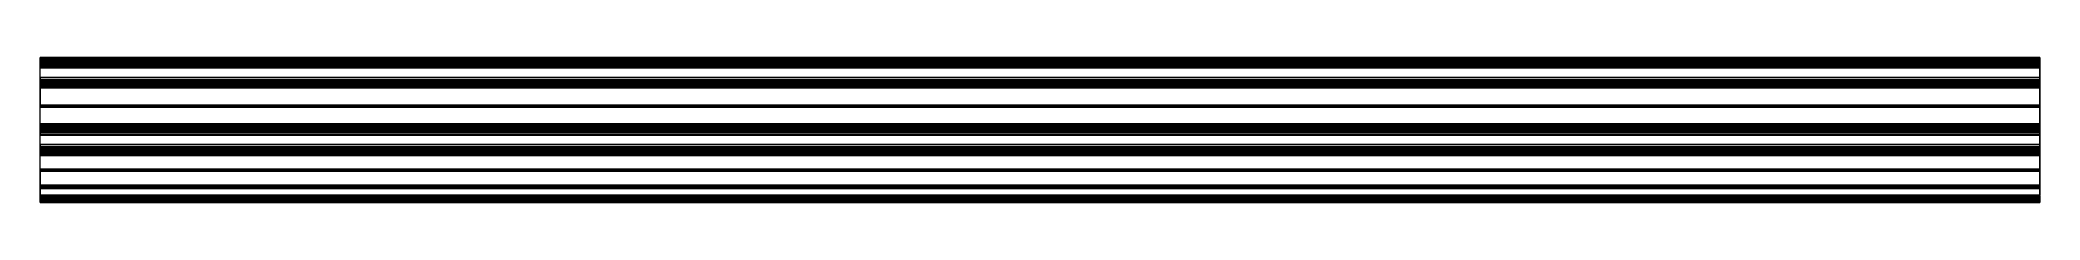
# Model space of a CAD drawing. Extents: x 0 to 1000, y -73 to 0.
import ezdxf

# ---------------------------------------------------------------- set-up
doc = ezdxf.new("R2010")
doc.units = 0
doc.header["$MEASUREMENT"] = 0
doc.layers.add('ACESSORIO', color=4, linetype='CONTINUOUS', lineweight=0)

msp = doc.modelspace()

# ---------------------------------------------------------------- linework, layer by layer
at = {"layer": 'ACESSORIO', "linetype": 'Continuous'}
for points in [[(0, 0, 28.4), (0, 0, 17.2), (1000, 0, 17.2), (1000, 0, 28.4)], [(1000, 0, 17.2), (1000, -0.1, 16.7), (0, -0.1, 16.7), (0, 0, 17.2)], [(1000, 0, 28.9), (1000, 0, 28.8), (0, 0, 28.8), (0, 0, 28.9)], [(1000, 0, 28.8), (1000, 0, 28.4), (0, 0, 28.4), (0, 0, 28.8)], [(0, 0, 28.9), (0, 0, 29.5), (1000, 0, 29.5), (1000, 0, 28.9)], [(1000, 0, 29.5), (1000, -0.1, 29.9), (0, -0.1, 29.9), (0, 0, 29.5)], [(0, -0.1, 29.9), (0, 0, 29.5), (0, -0.5, 30), (0, -0.1, 29.9)], [(1000, -0.1, 16.7), (1000, -0.4, 16.1), (0, -0.4, 16.1), (0, -0.1, 16.7)], [(0, -0.1, 29.9), (0, -0.5, 30), (1000, -0.5, 30), (1000, -0.1, 29.9)], [(0, -0.4, 16.1), (0, -0.9, 15.7), (1000, -0.9, 15.7), (1000, -0.4, 16.1)], [(1000, -64.8, 30), (0, -64.8, 30), (0, -0.5, 30), (1000, -0.5, 30)], [(1000, -0.9, 15.7), (1000, -1.5, 15.5), (0, -1.5, 15.5), (0, -0.9, 15.7)], [(1000, -4, 17), (1000, -1.1, 17.8), (0, -1.1, 17.8), (0, -4, 17)], [(0, -1.1, 17.8), (0, -1.1, 28.4), (1000, -1.1, 28.4), (1000, -1.1, 17.8)], [(1000, -1.1, 28.4), (1000, -1.2, 28.8), (0, -1.2, 28.8), (0, -1.1, 28.4)], [(0, -1.2, 28.8), (0, -1.6, 28.9), (1000, -1.6, 28.9), (1000, -1.2, 28.8)], [(0, -1.5, 15.5), (0, -2.3, 15.1), (1000, -2.3, 15.1), (1000, -1.5, 15.5)], [(1000, -1.6, 28.9), (1000, -13.3, 28.9), (0, -13.3, 28.9), (0, -1.6, 28.9)], [(0, -2.3, 15.1), (0, -2.7, 14.4), (1000, -2.7, 14.4), (1000, -2.3, 15.1)], [(1000, -2.7, 14.4), (1000, -2.8, 14.1), (0, -2.8, 14.1), (0, -2.7, 14.4)], [(0, -3, 14.1), (0, -2.7, 14.4), (0, -2.8, 14.1)], [(0, -2.8, 14.1), (0, -3, 14.1), (1000, -3, 14.1), (1000, -2.8, 14.1)], [(1000, -3, 14.1), (1000, -3.2, 14.1), (0, -3.2, 14.1), (0, -3, 14.1)], [(0, -3.2, 14.1), (0, -3, 14.1), (0, -3.4, 14.3)], [(0, -3.2, 14.1), (0, -3.4, 14.3), (1000, -3.4, 14.3), (1000, -3.2, 14.1)], [(1000, -3.4, 14.3), (1000, -3.6, 15.3), (0, -3.6, 15.3), (0, -3.4, 14.3)], [(0, -3.6, 15.3), (0, -3.8, 15.5), (1000, -3.8, 15.5), (1000, -3.6, 15.3)], [(1000, -3.8, 15.5), (1000, -4.9, 15.8), (0, -4.9, 15.8), (0, -3.8, 15.5)], [(1000, -4.9, 16.5), (1000, -4, 17), (0, -4, 17), (0, -4.9, 16.5)], [(0, -4.9, 15.8), (0, -5.1, 15.9), (1000, -5.1, 15.9), (1000, -4.9, 15.8)], [(0, -4.9, 16.5), (0, -5.2, 16.2), (1000, -5.2, 16.2), (1000, -4.9, 16.5)], [(1000, -5.1, 15.9), (1000, -5.2, 16.2), (0, -5.2, 16.2), (0, -5.1, 15.9)], [(0, -10, 16.5), (0, -9.8, 16.1), (1000, -9.8, 16.1), (1000, -10, 16.5)], [(1000, -9.8, 16.1), (1000, -10, 15.8), (0, -10, 15.8), (0, -9.8, 16.1)], [(1000, -10.8, 17), (1000, -10, 16.5), (0, -10, 16.5), (0, -10.8, 17)], [(1000, -0.5, 30), (1000, -0.1, 29.9), (1000, 0, 29.5)], [(1000, -3, 14.1), (1000, -2.7, 14.4), (1000, -2.8, 14.1)], [(1000, -3.2, 14.1), (1000, -3, 14.1), (1000, -3.4, 14.3)], [(0, -10, 15.8), (0, -11.1, 15.5), (1000, -11.1, 15.5), (1000, -10, 15.8)], [(0, -13.5, 17.4), (0, -10.8, 17), (1000, -10.8, 17), (1000, -13.5, 17.4)], [(1000, -11.1, 15.5), (1000, -11.3, 15.3), (0, -11.3, 15.3), (0, -11.1, 15.5)], [(0, -11.3, 15.3), (0, -11.5, 14.3), (1000, -11.5, 14.3), (1000, -11.3, 15.3)], [(1000, -11.9, 14.1), (1000, -11.5, 14.3), (0, -11.5, 14.3), (0, -11.9, 14.1)], [(0, -11.9, 14.1), (0, -12.2, 14.4), (1000, -12.2, 14.4), (1000, -11.9, 14.1)], [(1000, -12.6, 15.1), (1000, -12.2, 14.4), (0, -12.2, 14.4), (0, -12.6, 15.1)], [(0, -12.6, 15.1), (0, -13.4, 15.5), (1000, -13.4, 15.5), (1000, -12.6, 15.1)], [(0, -13.3, 28.9), (0, -13.7, 28.8), (1000, -13.7, 28.8), (1000, -13.3, 28.9)], [(1000, -13.4, 15.5), (1000, -14, 15.7), (0, -14, 15.7), (0, -13.4, 15.5)], [(1000, -13.8, 17.8), (1000, -13.5, 17.4), (0, -13.5, 17.4), (0, -13.8, 17.8)], [(1000, -13.7, 28.8), (1000, -13.8, 28.4), (0, -13.8, 28.4), (0, -13.7, 28.8)], [(0, -13.8, 28.4), (0, -13.8, 17.8), (1000, -13.8, 17.8), (1000, -13.8, 28.4)], [(0, -14.5, 16.1), (0, -14, 15.7), (1000, -14, 15.7), (1000, -14.5, 16.1)], [(1000, -14.5, 16.1), (1000, -14.8, 16.6), (0, -14.8, 16.6), (0, -14.5, 16.1)], [(0, -14.8, 16.6), (0, -14.9, 17.2), (1000, -14.9, 17.2), (1000, -14.8, 16.6)], [(1000, -14.9, 17.2), (1000, -14.9, 28.4), (0, -14.9, 28.4), (0, -14.9, 17.2)], [(0, -14.9, 28.4), (0, -15, 28.8), (1000, -15, 28.8), (1000, -14.9, 28.4)], [(1000, -15, 28.8), (1000, -15.4, 28.9), (0, -15.4, 28.9), (0, -15, 28.8)], [(1000, -23.8, 28.9), (1000, -15.4, 28.9), (0, -15.4, 28.9), (0, -23.8, 28.9)], [(0, -23.8, 28.9), (0, -24.3, 29.3), (1000, -24.3, 29.3), (1000, -23.8, 28.9)], [(1000, -24.8, 28.9), (1000, -24.3, 29.3), (0, -24.3, 29.3), (0, -24.8, 28.9)], [(0, -33.2, 28.9), (0, -24.8, 28.9), (1000, -24.8, 28.9), (1000, -33.1, 28.9)], [(1000, -33.1, 28.9), (1000, -33.5, 28.8), (0, -33.5, 28.8), (0, -33.2, 28.9)], [(1000, -33.5, 28.8), (1000, -33.7, 28.4), (0, -33.7, 28.4), (0, -33.5, 28.8)], [(0, -33.7, 28.4), (0, -33.7, 17.2), (1000, -33.7, 17.2), (1000, -33.7, 28.4)], [(1000, -33.7, 17.2), (1000, -33.7, 16.7), (0, -33.7, 16.7), (0, -33.7, 17.2)], [(1000, -33.7, 16.7), (1000, -34.1, 16.1), (0, -34.1, 16.1), (0, -33.7, 16.7)], [(0, -34.1, 16.1), (0, -34.5, 15.7), (1000, -34.5, 15.7), (1000, -34.1, 16.1)], [(1000, -34.5, 15.7), (1000, -35.1, 15.5), (0, -35.1, 15.5), (0, -34.5, 15.7)], [(1000, -37.6, 17), (1000, -34.8, 17.8), (0, -34.8, 17.8), (0, -37.6, 17)], [(0, -34.8, 17.8), (0, -34.8, 28.4), (1000, -34.8, 28.4), (1000, -34.8, 17.8)], [(1000, -34.8, 28.4), (1000, -34.9, 28.8), (0, -34.9, 28.8), (0, -34.8, 28.4)], [(0, -34.9, 28.8), (0, -35.2, 28.9), (1000, -35.2, 28.9), (1000, -34.9, 28.8)], [(0, -35.1, 15.5), (0, -35.9, 15.1), (1000, -35.9, 15.1), (1000, -35.1, 15.5)], [(1000, -35.3, 28.9), (1000, -47, 28.9), (0, -47, 28.9), (0, -35.2, 28.9)], [(0, -35.9, 15.1), (0, -36.3, 14.4), (1000, -36.3, 14.4), (1000, -35.9, 15.1)], [(1000, -36.3, 14.4), (1000, -36.5, 14.1), (0, -36.5, 14.1), (0, -36.3, 14.4)], [(0, -36.7, 14.1), (0, -36.3, 14.4), (0, -36.5, 14.1)], [(0, -36.5, 14.1), (0, -36.7, 14.1), (1000, -36.7, 14.1), (1000, -36.5, 14.1)], [(1000, -36.7, 14.1), (1000, -36.9, 14.1), (0, -36.9, 14.1), (0, -36.7, 14.1)], [(0, -36.9, 14.1), (0, -36.7, 14.1), (0, -37, 14.3)], [(0, -36.9, 14.1), (0, -37, 14.3), (1000, -37, 14.3), (1000, -36.9, 14.1)], [(1000, -37, 14.3), (1000, -37.3, 15.3), (0, -37.3, 15.3), (0, -37, 14.3)], [(0, -37.3, 15.3), (0, -37.5, 15.5), (1000, -37.5, 15.5), (1000, -37.3, 15.3)], [(1000, -37.5, 15.5), (1000, -38.5, 15.8), (0, -38.5, 15.8), (0, -37.5, 15.5)], [(1000, -38.6, 16.5), (1000, -37.6, 17), (0, -37.6, 17), (0, -38.6, 16.5)], [(0, -38.5, 15.8), (0, -38.7, 15.9), (1000, -38.7, 15.9), (1000, -38.5, 15.8)], [(0, -38.6, 16.5), (0, -38.8, 16.2), (1000, -38.8, 16.2), (1000, -38.6, 16.5)], [(1000, -38.7, 15.9), (1000, -38.8, 16.2), (0, -38.8, 16.2), (0, -38.7, 15.9)], [(1000, -36.7, 14.1), (1000, -36.3, 14.4), (1000, -36.5, 14.1)], [(1000, -36.9, 14.1), (1000, -36.7, 14.1), (1000, -37, 14.3)], [(0, -43.6, 16.5), (0, -43.4, 16.1), (1000, -43.4, 16.1), (1000, -43.6, 16.5)], [(1000, -43.4, 16.1), (1000, -43.7, 15.8), (0, -43.7, 15.8), (0, -43.4, 16.1)], [(1000, -44.5, 17), (1000, -43.6, 16.5), (0, -43.6, 16.5), (0, -44.5, 17)], [(0, -43.7, 15.8), (0, -44.7, 15.5), (1000, -44.7, 15.5), (1000, -43.7, 15.8)], [(0, -47.1, 17.4), (0, -44.5, 17), (1000, -44.5, 17), (1000, -47.1, 17.4)], [(1000, -44.7, 15.5), (1000, -44.9, 15.3), (0, -44.9, 15.3), (0, -44.7, 15.5)], [(0, -44.9, 15.3), (0, -45.2, 14.3), (1000, -45.2, 14.3), (1000, -44.9, 15.3)], [(1000, -45.5, 14.1), (1000, -45.2, 14.3), (0, -45.2, 14.3), (0, -45.5, 14.1)], [(0, -45.5, 14.1), (0, -45.9, 14.4), (1000, -45.9, 14.4), (1000, -45.5, 14.1)], [(1000, -46.3, 15.1), (1000, -45.9, 14.4), (0, -45.9, 14.4), (0, -46.3, 15.1)], [(0, -46.3, 15.1), (0, -47.1, 15.5), (1000, -47.1, 15.5), (1000, -46.3, 15.1)], [(0, -47, 28.9), (0, -47.3, 28.8), (1000, -47.3, 28.8), (1000, -47, 28.9)], [(1000, -47.5, 17.8), (1000, -47.1, 17.4), (0, -47.1, 17.4), (0, -47.5, 17.8)], [(1000, -47.1, 15.5), (1000, -47.6, 15.7), (0, -47.6, 15.7), (0, -47.1, 15.5)], [(1000, -47.3, 28.8), (1000, -47.5, 28.4), (0, -47.5, 28.4), (0, -47.3, 28.8)], [(0, -47.5, 28.4), (0, -47.5, 17.8), (1000, -47.5, 17.8), (1000, -47.5, 28.4)], [(0, -48.1, 16.1), (0, -47.6, 15.7), (1000, -47.6, 15.7), (1000, -48.1, 16.1)], [(1000, -48.1, 16.1), (1000, -48.4, 16.6), (0, -48.4, 16.6), (0, -48.1, 16.1)], [(0, -48.4, 16.6), (0, -48.6, 17.2), (1000, -48.6, 17.2), (1000, -48.4, 16.6)], [(1000, -48.6, 17.2), (1000, -48.6, 28.4), (0, -48.6, 28.4), (0, -48.6, 17.2)], [(0, -48.6, 28.4), (0, -48.7, 28.8), (1000, -48.7, 28.8), (1000, -48.6, 28.4)], [(1000, -48.7, 28.8), (1000, -49.1, 28.9), (0, -49.1, 28.9), (0, -48.7, 28.8)], [(1000, -49.1, 28.9), (1000, -55.9, 28.9), (0, -55.9, 28.9), (0, -49.1, 28.9)], [(0, -55.9, 28.9), (0, -56.4, 29.3), (1000, -56.4, 29.3), (1000, -55.9, 28.9)], [(1000, -56.9, 28.9), (1000, -56.4, 29.3), (0, -56.4, 29.3), (0, -56.9, 28.9)], [(0, -63.9, 28.9), (0, -56.9, 28.9), (1000, -56.9, 28.9), (1000, -63.9, 28.9)], [(1000, -64.1, 28.8), (1000, -63.9, 28.9), (0, -63.9, 28.9), (0, -64.1, 28.8)], [(0, -64.1, 28.8), (0, -64.2, 28.6), (1000, -64.2, 28.6), (1000, -64.1, 28.8)], [(0, -64.2, 28.6), (0, -64.2, 27), (1000, -64.2, 27), (1000, -64.2, 28.6)], [(1000, -64.2, 27), (1000, -64.3, 26.7), (0, -64.3, 26.7), (0, -64.2, 27)], [(0, -64.3, 26.7), (0, -64.7, 26.5), (1000, -64.7, 26.5), (1000, -64.3, 26.7)], [(1000, -68.9, 26.5), (1000, -64.7, 26.5), (0, -64.7, 26.5), (0, -68.9, 26.5)], [(0, -65.2, 29.9), (0, -64.8, 30), (1000, -64.8, 30), (1000, -65.2, 29.9)], [(1000, -65.3, 29.5), (1000, -65.2, 29.9), (0, -65.2, 29.9), (0, -65.3, 29.5)], [(0, -65.3, 29.5), (0, -65.3, 27.9), (1000, -65.3, 27.9), (1000, -65.3, 29.5)], [(1000, -65.4, 27.7), (1000, -65.3, 27.9), (0, -65.3, 27.9), (0, -65.4, 27.7)], [(0, -65.4, 27.7), (0, -65.6, 27.6), (1000, -65.6, 27.6), (1000, -65.4, 27.7)], [(0, -71.2, 27.6), (1000, -71.2, 27.6), (1000, -65.6, 27.6), (0, -65.6, 27.6)], [(1000, -69.1, 26.4), (1000, -68.9, 26.5), (0, -68.9, 26.5), (0, -69.1, 26.4)], [(0, -69.1, 26.4), (0, -69.2, 26.2), (1000, -69.2, 26.2), (1000, -69.1, 26.4)], [(1000, -69.2, 26.2), (1000, -69.2, 16.5), (0, -69.2, 16.5), (0, -69.2, 26.2)], [(0, -69.2, 16.5), (0, -69.5, 16.1), (1000, -69.5, 16.1), (1000, -69.2, 16.5)], [(1000, -69.5, 16.1), (1000, -69.2, 15.7), (0, -69.2, 15.7), (0, -69.5, 16.1)], [(0, -69.2, 15.7), (0, -69.2, 13.5), (1000, -69.2, 13.5), (1000, -69.2, 15.7)], [(1000, -69.2, 13.5), (1000, -69.5, 13.1), (0, -69.5, 13.1), (0, -69.2, 13.5)], [(0, -69.5, 13.1), (0, -69.2, 12.7), (1000, -69.2, 12.7), (1000, -69.5, 13.1)], [(1000, -69.2, 12.7), (1000, -69.2, 2.9), (0, -69.2, 2.9), (0, -69.2, 12.7)], [(1000, -69.2, 2.9), (1000, -69.3, 2.6), (0, -69.3, 2.6), (0, -69.2, 2.9)], [(0, -69.7, 2.4), (0, -69.3, 2.6), (1000, -69.3, 2.6), (1000, -69.7, 2.4)], [(1000, -69.7, 2.4), (1000, -71.2, 2.4), (0, -71.2, 2.4), (0, -69.7, 2.4)], [(1000, -70.4, 26.4), (1000, -70.3, 26.2), (0, -70.3, 26.2), (0, -70.4, 26.4)], [(0, -70.3, 26.2), (1000, -70.3, 26.2), (1000, -70.3, 3.8), (0, -70.3, 3.8)], [(0, -70.3, 3.8), (0, -70.4, 3.6), (1000, -70.4, 3.6), (1000, -70.3, 3.8)], [(0, -70.4, 26.4), (0, -70.6, 26.5), (1000, -70.6, 26.5), (1000, -70.4, 26.4)], [(1000, -70.6, 3.5), (1000, -70.4, 3.6), (0, -70.4, 3.6), (0, -70.6, 3.5)], [(1000, -71.2, 26.5), (1000, -70.6, 26.5), (0, -70.6, 26.5), (0, -71.2, 26.5)], [(0, -71.2, 3.5), (0, -70.6, 3.5), (1000, -70.6, 3.5), (1000, -71.2, 3.5)], [(0, -71.4, 27.7), (0, -71.2, 27.6), (1000, -71.2, 27.6), (1000, -71.4, 27.7)], [(0, -71.4, 26.4), (0, -71.2, 26.5), (1000, -71.2, 26.5), (1000, -71.4, 26.4)], [(0, -71.2, 2.4), (0, -71.4, 2.3), (1000, -71.4, 2.3), (1000, -71.2, 2.4)], [(1000, -71.4, 3.6), (1000, -71.2, 3.5), (0, -71.2, 3.5), (0, -71.4, 3.6)], [(1000, -71.4, 27.7), (1000, -71.5, 27.9), (0, -71.5, 27.9), (0, -71.4, 27.7)], [(1000, -71.5, 26.2), (1000, -71.4, 26.4), (0, -71.4, 26.4), (0, -71.5, 26.2)], [(1000, -71.5, 2.1), (1000, -71.4, 2.3), (0, -71.4, 2.3), (0, -71.5, 2.1)], [(0, -71.4, 3.6), (0, -71.5, 3.8), (1000, -71.5, 3.8), (1000, -71.4, 3.6)], [(0, -71.5, 27.9), (0, -71.5, 29.5), (1000, -71.5, 29.5), (1000, -71.5, 27.9)], [(1000, -71.5, 29.5), (1000, -71.6, 29.9), (0, -71.6, 29.9), (0, -71.5, 29.5)], [(1000, -71.5, 25.5), (1000, -71.6, 25.2), (0, -71.6, 25.2), (0, -71.5, 25.5)], [(0, -71.5, 26.2), (0, -71.5, 25.5), (1000, -71.5, 25.5), (1000, -71.5, 26.2)], [(0, -71.5, 2.1), (0, -71.5, 0.5), (1000, -71.5, 0.5), (1000, -71.5, 2.1)], [(1000, -71.6, 0.1), (1000, -71.5, 0.5), (0, -71.5, 0.5), (0, -71.6, 0.1)], [(1000, -71.5, 4.5), (1000, -71.6, 4.9), (0, -71.6, 4.9), (0, -71.5, 4.5)], [(0, -71.5, 3.8), (0, -71.5, 4.5), (1000, -71.5, 4.5), (1000, -71.5, 3.8)], [(0, -71.6, 29.9), (0, -72, 30), (1000, -72, 30), (1000, -71.6, 29.9)], [(0, -72, 25), (0, -71.6, 25.2), (1000, -71.6, 25.2), (1000, -72, 25)], [(0, -71.6, 0.1), (0, -72), (1000, -72), (1000, -71.6, 0.1)], [(0, -72, 5), (0, -71.6, 4.9), (1000, -71.6, 4.9), (1000, -72, 5)], [(1000, -72, 30), (1000, -72.1, 30), (0, -72.1, 30), (0, -72, 30)], [(1000, -72.1, 25), (1000, -72, 25), (0, -72, 25), (0, -72.1, 25)], [(1000, -72.1), (1000, -72), (0, -72), (0, -72.1)], [(1000, -72.1, 5), (1000, -72, 5), (0, -72, 5), (0, -72.1, 5)], [(0, -72.1, 30), (0, -72.5, 29.9), (1000, -72.5, 29.9), (1000, -72.1, 30)], [(0, -72.1, 25), (0, -72.5, 25.2), (1000, -72.5, 25.2), (1000, -72.1, 25)], [(0, -72.1), (0, -72.5, 0.1), (1000, -72.5, 0.1), (1000, -72.1)], [(0, -72.1, 5), (0, -72.5, 4.9), (1000, -72.5, 4.9), (1000, -72.1, 5)], [(1000, -72.5, 29.9), (1000, -72.6, 29.5), (0, -72.6, 29.5), (0, -72.5, 29.9)], [(1000, -72.6, 25.5), (1000, -72.5, 25.2), (0, -72.5, 25.2), (0, -72.6, 25.5)], [(1000, -72.5, 0.1), (1000, -72.6, 0.5), (0, -72.6, 0.5), (0, -72.5, 0.1)], [(1000, -72.5, 4.9), (1000, -72.6, 4.5), (0, -72.6, 4.5), (0, -72.5, 4.9)], [(0, -72.6, 29.5), (0, -72.6, 25.5), (1000, -72.6, 25.5), (1000, -72.6, 29.5)], [(0, -72.6, 0.5), (0, -72.6, 4.5), (1000, -72.6, 4.5), (1000, -72.6, 0.5)]]:
    msp.add_3dface(points, dxfattribs=at)
for points, invisible_edges in [([(0, 0, 17.8), (0, -1.1, 17.8), (0, -1.1, 28.4), (0, 0, 28.4)], 5), ([(0, 0, 17.8), (0, -1.1, 17.8), (0, -1.4, 17.4), (0, 0, 17.2)], 7), ([(0, -1.4, 17.4), (0, -1.4, 17.4), (0, -0.1, 16.6), (0, 0, 17.2)], 10), ([(1000, 0, 17.8), (1000, -1.1, 17.8), (1000, -1.1, 28.4), (1000, 0, 28.4)], 5), ([(1000, 0, 17.8), (1000, -1.1, 17.8), (1000, -1.4, 17.4), (1000, 0, 17.2)], 7), ([(1000, -1.4, 17.4), (1000, -1.4, 17.4), (1000, -0.1, 16.6), (1000, 0, 17.2)], 10), ([(0, 0, 28.8), (0, -1.2, 28.8), (0, -1.6, 28.9), (0, 0, 28.9)], 5), ([(0, 0, 28.8), (0, -1.2, 28.8), (0, -1.1, 28.4), (0, 0, 28.4)], 5), ([(0, -0.5, 30), (0, -0.5, 28.9), (0, 0, 28.9), (0, 0, 29.5)], 3), ([(0, -0.1, 16.6), (0, -0.1, 16.6), (0, -1.4, 17.4), (0, -0.4, 16.1)], 7), ([(0, -0.4, 16.1), (0, -0.4, 16.1), (0, -1.4, 17.4), (0, -0.9, 15.7)], 6), ([(0, -0.5, 30), (0, -0.5, 28.9), (0, -23.8, 28.9), (0, -23.8, 30)], 7), ([(0, -1.4, 17.4), (0, -1.4, 17.4), (0, -1.5, 15.5), (0, -0.9, 15.7)], 10), ([(0, -1.4, 17.4), (0, -1.1, 17.8), (0, -4, 17)], 9), ([(0, -4, 17), (0, -3.8, 15.5), (0, -1.5, 15.5), (0, -1.1, 17.8)], 7), ([(0, -2.3, 15.1), (0, -3.6, 15.3), (0, -3.8, 15.5), (0, -1.5, 15.5)], 5), ([(0, -2.7, 14.4), (0, -2.3, 15.1), (0, -2.9, 15.2), (0, -3, 14.1)], 6), ([(0, -3, 14.1), (0, -3.4, 14.3), (0, -3.6, 15.3), (0, -2.9, 15.2)], 12), ([(0, -3.8, 15.5), (0, -4, 17), (0, -4.9, 16.5), (0, -4.8, 15.8)], 5), ([(0, -5.1, 15.9), (0, -5.1, 15.9), (0, -4.8, 15.8), (0, -4.9, 16.5)], 12), ([(0, -4.9, 16.5), (0, -5.1, 15.9), (0, -5.2, 16.2)], 1), ([(0, -10, 16.5), (0, -10, 15.8), (0, -9.8, 16.1)], 1), ([(0, -10, 15.8), (0, -10, 16.5), (0, -10.8, 17), (0, -11.1, 15.5)], 5), ([(1000, 0, 28.8), (1000, -1.2, 28.8), (1000, -1.6, 28.9), (1000, 0, 28.9)], 5), ([(1000, 0, 28.8), (1000, -1.2, 28.8), (1000, -1.1, 28.4), (1000, 0, 28.4)], 5), ([(1000, -0.5, 30), (1000, -0.5, 28.9), (1000, 0, 28.9), (1000, 0, 29.5)], 3), ([(1000, -0.1, 16.6), (1000, -0.1, 16.6), (1000, -1.4, 17.4), (1000, -0.4, 16.1)], 7), ([(1000, -0.4, 16.1), (1000, -0.4, 16.1), (1000, -1.4, 17.4), (1000, -0.9, 15.7)], 6), ([(1000, -0.5, 30), (1000, -0.5, 28.9), (1000, -23.8, 28.9), (1000, -23.8, 30)], 7), ([(1000, -1.4, 17.4), (1000, -1.4, 17.4), (1000, -1.5, 15.5), (1000, -0.9, 15.7)], 10), ([(1000, -1.4, 17.4), (1000, -1.1, 17.8), (1000, -4, 17)], 9), ([(1000, -1.1, 17.8), (1000, -1.5, 15.5), (1000, -3.8, 15.5), (1000, -4, 17)], 7), ([(1000, -2.3, 15.1), (1000, -3.6, 15.3), (1000, -3.8, 15.5), (1000, -1.5, 15.5)], 5), ([(1000, -2.7, 14.4), (1000, -2.3, 15.1), (1000, -2.9, 15.2), (1000, -3, 14.1)], 6), ([(1000, -3, 14.1), (1000, -3.4, 14.3), (1000, -3.6, 15.3), (1000, -2.9, 15.2)], 12), ([(1000, -3.8, 15.5), (1000, -4, 17), (1000, -4.9, 16.5), (1000, -4.8, 15.8)], 5), ([(1000, -5.1, 15.9), (1000, -5.1, 15.9), (1000, -4.8, 15.8), (1000, -4.9, 16.5)], 12), ([(1000, -4.9, 16.5), (1000, -5.1, 15.9), (1000, -5.2, 16.2)], 1), ([(1000, -10, 16.5), (1000, -10, 15.8), (1000, -9.8, 16.1)], 1), ([(1000, -10, 15.8), (1000, -10, 16.5), (1000, -10.8, 17), (1000, -11.1, 15.5)], 5), ([(0, -13.5, 17.4), (0, -13.4, 15.5), (0, -11.1, 15.5), (0, -10.8, 17)], 7), ([(0, -13.4, 15.5), (0, -11.1, 15.5), (0, -11.3, 15.3), (0, -12.6, 15.1)], 5), ([(0, -12, 15.2), (0, -11.3, 15.3), (0, -11.5, 14.3), (0, -11.9, 14.1)], 9), ([(0, -11.9, 14.1), (0, -12, 15.2), (0, -12.6, 15.1), (0, -12.2, 14.4)], 3), ([(0, -15.4, 28.9), (0, -13.3, 28.9), (0, -13.7, 28.8), (0, -15, 28.8)], 5), ([(0, -14, 15.7), (0, -13.4, 15.5), (0, -13.5, 17.4)], 15), ([(0, -14.9, 17.2), (0, -13.5, 17.4), (0, -13.8, 17.8), (0, -14.9, 17.8)], 5), ([(0, -14.9, 17.2), (0, -14.8, 16.6), (0, -13.5, 17.4)], 14), ([(0, -14.5, 16.1), (0, -13.5, 17.4), (0, -14.8, 16.6)], 15), ([(0, -14, 15.7), (0, -13.5, 17.4), (0, -14.5, 16.1)], 15), ([(0, -14.9, 28.4), (0, -13.8, 28.4), (0, -13.7, 28.8), (0, -15, 28.8)], 5), ([(0, -14.9, 28.4), (0, -13.8, 28.4), (0, -13.8, 17.8), (0, -14.9, 17.8)], 5), ([(1000, -13.5, 17.4), (1000, -13.4, 15.5), (1000, -11.1, 15.5), (1000, -10.8, 17)], 7), ([(1000, -13.4, 15.5), (1000, -11.1, 15.5), (1000, -11.3, 15.3), (1000, -12.6, 15.1)], 5), ([(1000, -12, 15.2), (1000, -11.3, 15.3), (1000, -11.5, 14.3), (1000, -11.9, 14.1)], 9), ([(1000, -11.9, 14.1), (1000, -12, 15.2), (1000, -12.6, 15.1), (1000, -12.2, 14.4)], 3), ([(1000, -15.4, 28.9), (1000, -13.3, 28.9), (1000, -13.7, 28.8), (1000, -15, 28.8)], 5), ([(1000, -14, 15.7), (1000, -13.4, 15.5), (1000, -13.5, 17.4)], 15), ([(1000, -14.9, 17.2), (1000, -13.5, 17.4), (1000, -13.8, 17.8), (1000, -14.9, 17.8)], 5), ([(1000, -14.9, 17.2), (1000, -14.8, 16.6), (1000, -13.5, 17.4)], 15), ([(1000, -14.5, 16.1), (1000, -13.5, 17.4), (1000, -14.8, 16.6)], 15), ([(1000, -14, 15.7), (1000, -13.5, 17.4), (1000, -14.5, 16.1)], 15), ([(1000, -14.9, 28.4), (1000, -13.8, 28.4), (1000, -13.7, 28.8), (1000, -15, 28.8)], 5), ([(1000, -14.9, 28.4), (1000, -13.8, 28.4), (1000, -13.8, 17.8), (1000, -14.9, 17.8)], 5), ([(0, -24.3, 29.3), (0, -24.3, 30), (0, -23.8, 30), (0, -23.8, 28.9)], 5), ([(0, -24.8, 28.9), (0, -24.8, 30), (0, -24.3, 30), (0, -24.3, 29.3)], 5), ([(0, -24.8, 30), (0, -24.8, 28.9), (0, -55.9, 28.9), (0, -55.9, 30)], 7), ([(1000, -24.3, 29.3), (1000, -24.3, 30), (1000, -23.8, 30), (1000, -23.8, 28.9)], 5), ([(1000, -24.8, 28.9), (1000, -24.8, 30), (1000, -24.3, 30), (1000, -24.3, 29.3)], 5), ([(1000, -24.8, 30), (1000, -24.8, 28.9), (1000, -55.9, 28.9), (1000, -55.9, 30)], 7), ([(0, -33.5, 28.8), (0, -34.9, 28.8), (0, -35.2, 28.9), (0, -33.2, 28.9)], 5), ([(0, -33.5, 28.8), (0, -34.9, 28.8), (0, -34.8, 28.4), (0, -33.6, 28.4)], 5), ([(0, -33.6, 17.8), (0, -34.8, 17.8), (0, -34.8, 28.4), (0, -33.6, 28.4)], 5), ([(0, -33.6, 17.8), (0, -34.8, 17.8), (0, -35, 17.4), (0, -33.6, 17.2)], 7), ([(0, -35, 17.4), (0, -35, 17.4), (0, -33.7, 16.6), (0, -33.6, 17.2)], 11), ([(0, -33.7, 16.6), (0, -33.7, 16.6), (0, -35, 17.4), (0, -34.1, 16.1)], 6), ([(0, -34.1, 16.1), (0, -34.1, 16.1), (0, -35, 17.4), (0, -34.6, 15.7)], 6), ([(0, -35, 17.4), (0, -35, 17.4), (0, -35.1, 15.5), (0, -34.6, 15.7)], 14), ([(0, -35, 17.4), (0, -34.8, 17.8), (0, -37.6, 17)], 9), ([(0, -35.1, 15.5), (0, -37.5, 15.5), (0, -37.6, 17), (0, -34.8, 17.8)], 11), ([(0, -35.9, 15.1), (0, -37.3, 15.3), (0, -37.5, 15.5), (0, -35.1, 15.5)], 5), ([(0, -36.3, 14.4), (0, -35.9, 15.1), (0, -36.6, 15.2), (0, -36.7, 14.1)], 6), ([(0, -36.7, 14.1), (0, -37, 14.3), (0, -37.3, 15.3), (0, -36.6, 15.2)], 12), ([(0, -37.5, 15.5), (0, -37.6, 17), (0, -38.6, 16.5), (0, -38.5, 15.8)], 5), ([(0, -38.7, 15.9), (0, -38.7, 15.9), (0, -38.5, 15.8), (0, -38.6, 16.5)], 12), ([(0, -38.6, 16.5), (0, -38.7, 15.9), (0, -38.8, 16.2)], 1), ([(1000, -33.5, 28.8), (1000, -34.9, 28.8), (1000, -35.2, 28.9), (1000, -33.2, 28.9)], 5), ([(1000, -33.5, 28.8), (1000, -34.9, 28.8), (1000, -34.8, 28.4), (1000, -33.6, 28.4)], 5), ([(1000, -33.6, 17.8), (1000, -34.8, 17.8), (1000, -34.8, 28.4), (1000, -33.6, 28.4)], 5), ([(1000, -33.6, 17.8), (1000, -34.8, 17.8), (1000, -35, 17.4), (1000, -33.6, 17.2)], 7), ([(1000, -35, 17.4), (1000, -35, 17.4), (1000, -33.7, 16.6), (1000, -33.6, 17.2)], 11), ([(1000, -33.7, 16.6), (1000, -33.7, 16.6), (1000, -35, 17.4), (1000, -34.1, 16.1)], 6), ([(1000, -34.1, 16.1), (1000, -34.1, 16.1), (1000, -35, 17.4), (1000, -34.6, 15.7)], 6), ([(1000, -35, 17.4), (1000, -35, 17.4), (1000, -35.1, 15.5), (1000, -34.6, 15.7)], 14), ([(1000, -35, 17.4), (1000, -34.8, 17.8), (1000, -37.6, 17)], 9), ([(1000, -37.6, 17), (1000, -37.5, 15.5), (1000, -35.1, 15.5), (1000, -34.8, 17.8)], 7), ([(1000, -35.9, 15.1), (1000, -37.3, 15.3), (1000, -37.5, 15.5), (1000, -35.1, 15.5)], 5), ([(1000, -36.3, 14.4), (1000, -35.9, 15.1), (1000, -36.6, 15.2), (1000, -36.7, 14.1)], 6), ([(1000, -36.7, 14.1), (1000, -37, 14.3), (1000, -37.3, 15.3), (1000, -36.6, 15.2)], 12), ([(1000, -37.5, 15.5), (1000, -37.6, 17), (1000, -38.6, 16.5), (1000, -38.5, 15.8)], 5), ([(1000, -38.7, 15.9), (1000, -38.7, 15.9), (1000, -38.5, 15.8), (1000, -38.6, 16.5)], 12), ([(1000, -38.6, 16.5), (1000, -38.7, 15.9), (1000, -38.8, 16.2)], 1), ([(0, -43.6, 16.5), (0, -43.7, 15.8), (0, -43.4, 16.1)], 1), ([(0, -43.7, 15.8), (0, -43.6, 16.5), (0, -44.5, 17), (0, -44.7, 15.5)], 5), ([(0, -47.1, 17.4), (0, -47.1, 15.5), (0, -44.7, 15.5), (0, -44.5, 17)], 7), ([(0, -47.1, 15.5), (0, -44.7, 15.5), (0, -44.9, 15.3), (0, -46.3, 15.1)], 5), ([(0, -45.6, 15.2), (0, -44.9, 15.3), (0, -45.2, 14.3), (0, -45.5, 14.1)], 9), ([(0, -45.5, 14.1), (0, -45.6, 15.2), (0, -46.3, 15.1), (0, -45.9, 14.4)], 3), ([(0, -49.1, 28.9), (0, -47, 28.9), (0, -47.3, 28.8), (0, -48.7, 28.8)], 5), ([(0, -48.6, 17.2), (0, -47.1, 17.4), (0, -47.5, 17.8), (0, -48.6, 17.8)], 5), ([(0, -48.6, 17.2), (0, -48.4, 16.6), (0, -47.1, 17.4)], 15), ([(0, -48.1, 16.1), (0, -47.1, 17.4), (0, -48.4, 16.6)], 15), ([(0, -47.6, 15.7), (0, -47.1, 17.4), (0, -48.1, 16.1)], 15), ([(0, -47.6, 15.7), (0, -47.1, 15.5), (0, -47.1, 17.4)], 15), ([(0, -48.6, 28.4), (0, -47.5, 28.4), (0, -47.3, 28.8), (0, -48.7, 28.8)], 5), ([(0, -48.6, 28.4), (0, -47.5, 28.4), (0, -47.5, 17.8), (0, -48.6, 17.8)], 5), ([(1000, -43.6, 16.5), (1000, -43.7, 15.8), (1000, -43.4, 16.1)], 1), ([(1000, -43.7, 15.8), (1000, -43.6, 16.5), (1000, -44.5, 17), (1000, -44.7, 15.5)], 5), ([(1000, -47.1, 17.4), (1000, -47.1, 15.5), (1000, -44.7, 15.5), (1000, -44.5, 17)], 7), ([(1000, -47.1, 15.5), (1000, -44.7, 15.5), (1000, -44.9, 15.3), (1000, -46.3, 15.1)], 5), ([(1000, -45.6, 15.2), (1000, -44.9, 15.3), (1000, -45.2, 14.3), (1000, -45.5, 14.1)], 9), ([(1000, -45.5, 14.1), (1000, -45.6, 15.2), (1000, -46.3, 15.1), (1000, -45.9, 14.4)], 3), ([(1000, -49.1, 28.9), (1000, -47, 28.9), (1000, -47.3, 28.8), (1000, -48.7, 28.8)], 5), ([(1000, -48.6, 17.2), (1000, -47.1, 17.4), (1000, -47.5, 17.8), (1000, -48.6, 17.8)], 5), ([(1000, -48.6, 17.2), (1000, -48.4, 16.6), (1000, -47.1, 17.4)], 15), ([(1000, -48.1, 16.1), (1000, -47.1, 17.4), (1000, -48.4, 16.6)], 15), ([(1000, -47.6, 15.7), (1000, -47.1, 17.4), (1000, -48.1, 16.1)], 15), ([(1000, -47.6, 15.7), (1000, -47.1, 15.5), (1000, -47.1, 17.4)], 15), ([(1000, -48.6, 28.4), (1000, -47.5, 28.4), (1000, -47.3, 28.8), (1000, -48.7, 28.8)], 5), ([(1000, -48.6, 28.4), (1000, -47.5, 28.4), (1000, -47.5, 17.8), (1000, -48.6, 17.8)], 5), ([(0, -56.4, 29.3), (0, -56.4, 30), (0, -55.9, 30), (0, -55.9, 28.9)], 5), ([(0, -56.9, 28.9), (0, -56.9, 30), (0, -56.4, 30), (0, -56.4, 29.3)], 5), ([(0, -56.9, 30), (0, -56.9, 28.9), (0, -63.9, 28.9), (0, -63.9, 30)], 5), ([(1000, -56.4, 29.3), (1000, -56.4, 30), (1000, -55.9, 30), (1000, -55.9, 28.9)], 5), ([(1000, -56.9, 28.9), (1000, -56.9, 30), (1000, -56.4, 30), (1000, -56.4, 29.3)], 5), ([(1000, -56.9, 30), (1000, -56.9, 28.9), (1000, -63.9, 28.9), (1000, -63.9, 30)], 5), ([(0, -64.8, 30), (0, -64.1, 28.8), (0, -63.9, 28.9), (0, -63.9, 30)], 5), ([(0, -64.2, 28.6), (0, -65.3, 28.6), (0, -65.3, 29.5), (0, -64.1, 28.8)], 5), ([(0, -65.3, 29.5), (0, -65.2, 29.9), (0, -64.8, 30), (0, -64.1, 28.8)], 12), ([(0, -65.3, 27.9), (0, -64.2, 27), (0, -64.2, 28.6), (0, -65.3, 28.6)], 5), ([(0, -65.4, 27.7), (0, -64.3, 26.7), (0, -64.2, 27), (0, -65.3, 27.9)], 5), ([(0, -65.6, 27.6), (0, -64.7, 26.5), (0, -64.3, 26.7), (0, -65.4, 27.7)], 5), ([(0, -68.9, 26.5), (0, -68.9, 27.6), (0, -65.6, 27.6), (0, -64.7, 26.5)], 5), ([(0, -68.9, 26.5), (0, -72.6, 26.5), (0, -72.6, 27.6), (0, -68.9, 27.6)], 13), ([(0, -70.6, 26.5), (0, -70.4, 26.4), (0, -69.1, 26.4), (0, -68.9, 26.5)], 10), ([(0, -70.3, 26.2), (0, -69.2, 26.2), (0, -69.1, 26.4), (0, -70.4, 26.4)], 5), ([(0, -70.3, 26.2), (0, -69.2, 26.2), (0, -69.2, 16.5), (0, -70.3, 16.5)], 5), ([(0, -69.5, 16.1), (0, -70.3, 16.1), (0, -70.3, 16.5), (0, -69.2, 16.5)], 5), ([(0, -69.5, 13.1), (0, -70.3, 13.1), (0, -70.3, 13.5), (0, -69.2, 13.5)], 5), ([(0, -69.2, 15.7), (0, -70.3, 15.7), (0, -70.3, 16.1), (0, -69.5, 16.1)], 5), ([(0, -69.2, 15.7), (0, -69.2, 13.5), (0, -70.3, 13.5), (0, -70.3, 15.7)], 10), ([(0, -69.2, 12.7), (0, -70.3, 12.7), (0, -70.3, 13.1), (0, -69.5, 13.1)], 5), ([(0, -69.2, 12.7), (0, -70.3, 12.7), (0, -70.3, 3.8), (0, -69.2, 2.9)], 5), ([(0, -70.4, 3.6), (0, -69.3, 2.6), (0, -69.2, 2.9), (0, -70.3, 3.8)], 5), ([(0, -69.7, 2.4), (0, -70.6, 3.5), (0, -70.4, 3.6), (0, -69.3, 2.6)], 5), ([(0, -71.2, 2.4), (0, -71.2, 3.5), (0, -70.6, 3.5), (0, -69.7, 2.4)], 5), ([(1000, -64.8, 30), (1000, -64.1, 28.8), (1000, -63.9, 28.9), (1000, -63.9, 30)], 5), ([(1000, -64.2, 28.6), (1000, -65.3, 28.6), (1000, -65.3, 29.5), (1000, -64.1, 28.8)], 5), ([(1000, -65.3, 29.5), (1000, -65.2, 29.9), (1000, -64.8, 30), (1000, -64.1, 28.8)], 12), ([(1000, -65.3, 27.9), (1000, -64.2, 27), (1000, -64.2, 28.6), (1000, -65.3, 28.6)], 5), ([(1000, -65.4, 27.7), (1000, -64.3, 26.7), (1000, -64.2, 27), (1000, -65.3, 27.9)], 5), ([(1000, -65.6, 27.6), (1000, -64.7, 26.5), (1000, -64.3, 26.7), (1000, -65.4, 27.7)], 5), ([(1000, -68.9, 26.5), (1000, -68.9, 27.6), (1000, -65.6, 27.6), (1000, -64.7, 26.5)], 5), ([(1000, -68.9, 26.5), (1000, -72.6, 26.5), (1000, -72.6, 27.6), (1000, -68.9, 27.6)], 13), ([(1000, -70.6, 26.5), (1000, -70.4, 26.4), (1000, -69.1, 26.4), (1000, -68.9, 26.5)], 10), ([(1000, -70.3, 26.2), (1000, -69.2, 26.2), (1000, -69.1, 26.4), (1000, -70.4, 26.4)], 5), ([(1000, -70.3, 26.2), (1000, -69.2, 26.2), (1000, -69.2, 16.5), (1000, -70.3, 16.5)], 5), ([(1000, -69.5, 16.1), (1000, -70.3, 16.1), (1000, -70.3, 16.5), (1000, -69.2, 16.5)], 5), ([(1000, -69.5, 13.1), (1000, -70.3, 13.1), (1000, -70.3, 13.5), (1000, -69.2, 13.5)], 5), ([(1000, -69.2, 15.7), (1000, -70.3, 15.7), (1000, -70.3, 16.1), (1000, -69.5, 16.1)], 5), ([(1000, -69.2, 15.7), (1000, -69.2, 13.5), (1000, -70.3, 13.5), (1000, -70.3, 15.7)], 10), ([(1000, -69.2, 12.7), (1000, -70.3, 12.7), (1000, -70.3, 13.1), (1000, -69.5, 13.1)], 5), ([(1000, -69.2, 12.7), (1000, -70.3, 12.7), (1000, -70.3, 3.8), (1000, -69.2, 2.9)], 5), ([(1000, -70.4, 3.6), (1000, -69.3, 2.6), (1000, -69.2, 2.9), (1000, -70.3, 3.8)], 5), ([(1000, -69.7, 2.4), (1000, -70.6, 3.5), (1000, -70.4, 3.6), (1000, -69.3, 2.6)], 5), ([(1000, -71.2, 2.4), (1000, -71.2, 3.5), (1000, -70.6, 3.5), (1000, -69.7, 2.4)], 5), ([(0, -71.2, 27.6), (0, -71.4, 27.7), (0, -72.6, 27.7), (0, -72.6, 27.6)], 10), ([(0, -71.4, 26.4), (0, -72.6, 26.4), (0, -72.6, 26.5), (0, -71.2, 26.5)], 5), ([(0, -71.4, 2.3), (0, -71.4, 3.6), (0, -71.2, 3.5), (0, -71.2, 2.4)], 5), ([(0, -71.4, 27.7), (0, -72.6, 27.7), (0, -72.6, 27.9), (0, -71.5, 27.9)], 5), ([(0, -71.5, 26.2), (0, -72.6, 26.2), (0, -72.6, 26.4), (0, -71.4, 26.4)], 5), ([(0, -71.5, 2.1), (0, -71.5, 3.8), (0, -71.4, 3.6), (0, -71.4, 2.3)], 5), ([(0, -71.5, 27.9), (0, -72.6, 27.9), (0, -72.6, 29.5), (0, -71.5, 29.5)], 5), ([(0, -72, 30), (0, -72, 29.5), (0, -71.5, 29.5), (0, -71.6, 29.9)], 3), ([(0, -72.6, 25.5), (0, -71.5, 25.5), (0, -71.5, 26.2), (0, -72.6, 26.2)], 5), ([(0, -72, 25), (0, -72, 25.5), (0, -71.5, 25.5), (0, -71.6, 25.2)], 3), ([(0, -72.6, 4.5), (0, -71.5, 4.5), (0, -71.6, 4.9), (0, -72.5, 4.9)], 5), ([(0, -71.5, 0.5), (0, -72.6, 0.5), (0, -72.5, 0.1), (0, -71.6, 0.1)], 5), ([(0, -71.5, 0.5), (0, -72.6, 0.5), (0, -72.6, 4.5), (0, -71.5, 4.5)], 13), ([(0, -72, 5), (0, -71.6, 4.9), (0, -72.5, 4.9), (0, -72.1, 5)], 2), ([(0, -72.5, 0.1), (0, -71.6, 0.1), (0, -72), (0, -72.1)], 1), ([(0, -72.1, 30), (0, -72, 30), (0, -72, 29.5), (0, -72.1, 29.5)], 14), ([(0, -72.1, 25.5), (0, -72, 25.5), (0, -72, 25), (0, -72.1, 25)], 15), ([(0, -72.1, 30), (0, -72.1, 29.5), (0, -72.6, 29.5), (0, -72.5, 29.9)], 3), ([(0, -72.1, 25), (0, -72.1, 25.5), (0, -72.6, 25.5), (0, -72.5, 25.2)], 3), ([(1000, -71.2, 27.6), (1000, -71.4, 27.7), (1000, -72.6, 27.7), (1000, -72.6, 27.6)], 10), ([(1000, -71.4, 26.4), (1000, -72.6, 26.4), (1000, -72.6, 26.5), (1000, -71.2, 26.5)], 5), ([(1000, -71.4, 2.3), (1000, -71.4, 3.6), (1000, -71.2, 3.5), (1000, -71.2, 2.4)], 5), ([(1000, -71.4, 27.7), (1000, -72.6, 27.7), (1000, -72.6, 27.9), (1000, -71.5, 27.9)], 5), ([(1000, -71.5, 26.2), (1000, -72.6, 26.2), (1000, -72.6, 26.4), (1000, -71.4, 26.4)], 5), ([(1000, -71.5, 2.1), (1000, -71.5, 3.8), (1000, -71.4, 3.6), (1000, -71.4, 2.3)], 5), ([(1000, -71.5, 27.9), (1000, -72.6, 27.9), (1000, -72.6, 29.5), (1000, -71.5, 29.5)], 5), ([(1000, -72, 30), (1000, -72, 29.5), (1000, -71.5, 29.5), (1000, -71.6, 29.9)], 3), ([(1000, -72.6, 25.5), (1000, -71.5, 25.5), (1000, -71.5, 26.2), (1000, -72.6, 26.2)], 5), ([(1000, -72, 25), (1000, -72, 25.5), (1000, -71.5, 25.5), (1000, -71.6, 25.2)], 3), ([(1000, -72.6, 4.5), (1000, -71.5, 4.5), (1000, -71.6, 4.9), (1000, -72.5, 4.9)], 5), ([(1000, -71.5, 0.5), (1000, -72.6, 0.5), (1000, -72.5, 0.1), (1000, -71.6, 0.1)], 5), ([(1000, -71.5, 0.5), (1000, -72.6, 0.5), (1000, -72.6, 4.5), (1000, -71.5, 4.5)], 13), ([(1000, -72, 5), (1000, -71.6, 4.9), (1000, -72.5, 4.9), (1000, -72.1, 5)], 2), ([(1000, -72.5, 0.1), (1000, -71.6, 0.1), (1000, -72), (1000, -72.1)], 1), ([(1000, -72.1, 30), (1000, -72, 30), (1000, -72, 29.5), (1000, -72.1, 29.5)], 14), ([(1000, -72.1, 25.5), (1000, -72, 25.5), (1000, -72, 25), (1000, -72.1, 25)], 15), ([(1000, -72.1, 30), (1000, -72.1, 29.5), (1000, -72.6, 29.5), (1000, -72.5, 29.9)], 3), ([(1000, -72.1, 25), (1000, -72.1, 25.5), (1000, -72.6, 25.5), (1000, -72.5, 25.2)], 3)]:
    msp.add_3dface(points, dxfattribs=dict(at, invisible_edges=invisible_edges))

doc.saveas('drawing.dxf')
